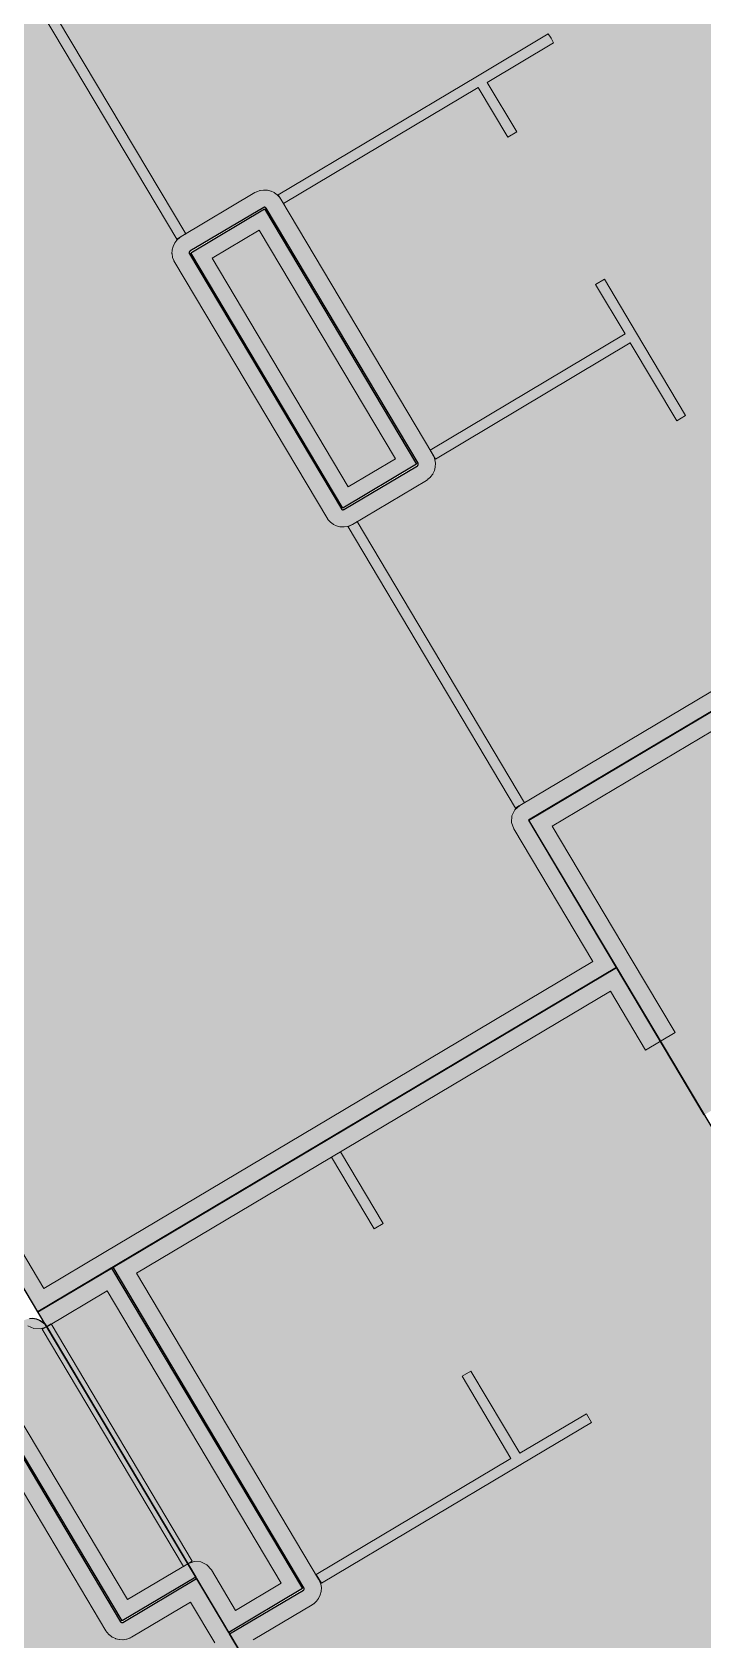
# Model space of a CAD drawing. Header units: millimetres. Extents: x 0 to 312583, y -208103 to 25097.
# Drawn here: x 155380 to 159290, y -53858 to -44484 of the extents above; entities that cross this region are included whole.
import ezdxf

# ---------------------------------------------------------------- set-up
doc = ezdxf.new("R2010")
doc.units = ezdxf.units.MM
doc.linetypes.add('Solid', pattern=[0])
for name, color, linetype, lineweight in [('Inner Walls', 5, 'Solid', 0), ('Room Walls', 47, 'Solid', 35), ('Service Area', 252, 'Solid', 25), ('Studio Apartment', 151, 'Solid', 25), ('Two-Bedroom Apartment', 1, 'Solid', 35)]:
    doc.layers.add(name, color=color, linetype=linetype, lineweight=lineweight)

msp = doc.modelspace()

# ---------------------------------------------------------------- hatches: boundary and pattern name
at = {"layer": 'Service Area', "linetype": 'Solid', "lineweight": 25}
for points in [[(176726, -38093), (186799, -55010), (185080, -56033), (176031, -40834), (159298, -50797), (158275, -49078)], [(157192, -47259), (156305, -45771), (156735, -45515), (157621, -47003)], [(156956, -53559), (156526, -53815), (155413, -51946), (155413, -51946), (155843, -51690)], [(156334, -53492), (155904, -53747), (154984, -52202), (155328, -51997), (155345, -51989), (155364, -51984), (155384, -51983), (155403, -51986), (155422, -51993), (155438, -52003), (155453, -52016), (155465, -52032)]]:
    msp.add_hatch(color=254, dxfattribs=at).paths.add_polyline_path(points, flags=0)
at = {"layer": 'Studio Apartment', "linetype": 'Solid', "lineweight": 25}
msp.add_hatch(color=252, dxfattribs=at).paths.add_polyline_path([(158786, -49938), (163237, -57413), (163237, -57413), (159864, -59421), (159864, -59421), (156531, -53823), (156961, -53567), (156962, -53566), (156964, -53565), (156965, -53563), (156965, -53561), (156966, -53559), (156966, -53557), (156965, -53556), (156964, -53554), (155852, -51685)], flags=0)
at = {"layer": 'Two-Bedroom Apartment', "linetype": 'Solid', "lineweight": 25}
h = msp.add_hatch(color=151, dxfattribs=at)
h.paths.add_polyline_path([(158274, -49079), (158786, -49938), (155413, -51946), (155413, -51946), (154195, -49899), (154195, -49899), (154624, -49643), (154626, -49642), (154627, -49640), (154628, -49639), (154629, -49637), (154629, -49635), (154629, -49633), (154629, -49631), (154628, -49629), (153626, -47947), (153625, -47946), (153624, -47944), (153622, -47943), (153620, -47943), (153618, -47942), (153616, -47942), (153614, -47943), (153613, -47944), (153183, -48200), (153183, -48200), (150963, -44470), (154335, -42463), (157708, -40455), (161080, -38447), (165019, -45063), (161647, -47071)], flags=0)
h.paths.add_polyline_path([(157197, -47268), (157627, -47012), (157628, -47011), (157629, -47009), (157630, -47008), (157631, -47006), (157631, -47004), (157631, -47002), (157631, -47000), (157630, -46998), (156744, -45510), (156742, -45508), (156741, -45507), (156739, -45506), (156737, -45505), (156735, -45505), (156733, -45505), (156732, -45505), (156730, -45506), (156300, -45762), (156299, -45763), (156297, -45765), (156296, -45766), (156296, -45768), (156295, -45770), (156295, -45772), (156296, -45774), (156297, -45776), (157183, -47264), (157184, -47266), (157186, -47267), (157188, -47268), (157189, -47269), (157191, -47269), (157193, -47269), (157195, -47268)], flags=0)
h = msp.add_hatch(color=151, dxfattribs=at)
h.paths.add_polyline_path([(147181, -58011), (150095, -56276), (153010, -54540), (152499, -53681), (154975, -52207), (154975, -52207), (155896, -53752), (155897, -53754), (155898, -53755), (155900, -53756), (155902, -53757), (155904, -53757), (155906, -53757), (155907, -53757), (155909, -53756), (156339, -53500), (156339, -53500), (159496, -58803), (156581, -60538), (153666, -62273), (150751, -64009)], flags=0)
h.paths.add_polyline_path([(154371, -57804), (154801, -57548), (154802, -57547), (154804, -57545), (154805, -57544), (154805, -57542), (154806, -57540), (154806, -57538), (154805, -57536), (154804, -57534), (154001, -56185), (154000, -56183), (153998, -56182), (153996, -56181), (153995, -56180), (153993, -56180), (153991, -56180), (153989, -56180), (153987, -56181), (153557, -56437), (153556, -56438), (153555, -56440), (153554, -56441), (153553, -56443), (153553, -56445), (153553, -56447), (153553, -56449), (153554, -56451), (154357, -57800), (154359, -57802), (154360, -57803), (154362, -57804), (154364, -57805), (154365, -57805), (154367, -57805), (154369, -57804)], flags=0)

# ---------------------------------------------------------------- linework, layer by layer
at = {"layer": 'Inner Walls', "color": 47, "linetype": 'Solid', "lineweight": 15}
for p, q in [((156249, -45676), (156679, -45420)), ((156679, -45420), (156687, -45416)), ((156687, -45416), (156689, -45415)), ((156689, -45415), (156708, -45408)), ((156708, -45408), (156709, -45408)), ((156709, -45408), (156729, -45405)), ((156729, -45405), (156731, -45405)), ((156731, -45405), (156750, -45406)), ((156750, -45406), (156752, -45406)), ((156752, -45406), (156771, -45411)), ((156771, -45411), (156773, -45412)), ((156773, -45412), (156791, -45420)), ((156791, -45420), (156793, -45421)), ((156793, -45421), (156808, -45433)), ((156808, -45433), (156810, -45434)), ((156810, -45434), (156823, -45449)), ((156823, -45449), (156824, -45450)), ((156824, -45450), (156829, -45458)), ((156829, -45458), (157716, -46947)), ((156704, -45638), (156429, -45802)), ((157498, -46972), (156704, -45638)), ((156197, -45753), (156202, -45734)), ((156202, -45732), (156211, -45715)), ((156202, -45734), (156202, -45732)), ((156211, -45715), (156212, -45713)), ((156212, -45713), (156223, -45697)), ((156223, -45697), (156225, -45696)), ((156225, -45696), (156239, -45683)), ((156239, -45683), (156241, -45681)), ((156241, -45681), (156249, -45676)), ((156195, -45775), (156196, -45755)), ((156196, -45777), (156195, -45775)), ((156196, -45755), (156197, -45753)), ((156198, -45796), (156196, -45777)), ((156199, -45798), (156198, -45796)), ((156205, -45816), (156199, -45798)), ((156206, -45818), (156205, -45816)), ((156211, -45827), (156206, -45818)), ((157097, -47315), (156211, -45827)), ((156429, -45802), (157223, -47136)), ((158223, -48993), (162025, -46729)), ((157716, -46947), (157721, -46956)), ((157721, -46956), (157721, -46957)), ((157721, -46957), (157728, -46976)), ((157223, -47136), (157498, -46972)), ((157725, -47041), (157716, -47059)), ((157730, -47021), (157725, -47040)), ((157725, -47040), (157725, -47041)), ((157728, -46976), (157728, -46978)), ((157728, -46978), (157731, -46997)), ((157731, -46999), (157730, -47019)), ((157730, -47019), (157730, -47021)), ((157731, -46997), (157731, -46999)), ((157678, -47098), (157248, -47354)), ((157686, -47092), (157678, -47098)), ((157687, -47091), (157686, -47092)), ((157702, -47078), (157687, -47091)), ((157703, -47077), (157702, -47078)), ((157715, -47061), (157703, -47077)), ((157716, -47059), (157715, -47061)), ((161698, -47157), (158411, -49113)), ((157103, -47324), (157097, -47315)), ((157104, -47325), (157103, -47324)), ((157117, -47340), (157104, -47325)), ((157119, -47341), (157117, -47340)), ((157134, -47353), (157119, -47341)), ((157136, -47354), (157134, -47353)), ((157154, -47362), (157136, -47354)), ((157155, -47363), (157154, -47362)), ((157174, -47368), (157155, -47363)), ((157176, -47368), (157174, -47368)), ((157196, -47369), (157176, -47368)), ((157198, -47369), (157196, -47369)), ((157217, -47366), (157198, -47369)), ((157219, -47366), (157217, -47366)), ((157238, -47359), (157219, -47366)), ((157239, -47358), (157238, -47359)), ((157248, -47354), (157239, -47358)), ((158177, -49054), (158194, -49019)), ((158194, -49019), (158223, -48993)), ((158175, -49093), (158177, -49054)), ((158188, -49130), (158175, -49093)), ((158411, -49113), (158872, -49887)), ((158649, -49903), (158188, -49130)), ((154332, -49933), (155448, -51809)), ((157109, -50820), (158649, -49903)), ((158872, -49887), (159128, -50316)), ((158751, -50075), (156122, -51640)), ((158956, -50419), (158751, -50075)), ((159128, -50316), (158956, -50419)), ((155800, -51599), (157109, -50820)), ((155448, -51809), (155800, -51599)), ((156122, -51640), (155989, -51720)), ((155989, -51720), (157050, -53503)), ((155817, -51822), (155465, -52032)), ((156832, -53528), (155817, -51822)), ((155389, -52043), (155354, -52026)), ((155428, -52045), (155389, -52043)), ((155465, -52032), (155428, -52045)), ((155112, -52241), (155935, -53623)), ((155810, -53804), (154940, -52344)), ((155935, -53623), (156288, -53414)), ((156288, -53414), (156325, -53401)), ((156325, -53401), (156364, -53403)), ((156364, -53403), (156399, -53420)), ((156399, -53420), (156425, -53449)), ((156425, -53449), (156566, -53686)), ((157050, -53503), (157055, -53511)), ((157055, -53511), (157056, -53513)), ((157056, -53513), (157062, -53532)), ((156566, -53686), (156832, -53528)), ((157059, -53597), (157050, -53615)), ((157064, -53576), (157059, -53595)), ((157059, -53595), (157059, -53597)), ((157062, -53532), (157063, -53533)), ((157063, -53533), (157066, -53553)), ((157065, -53574), (157064, -53576)), ((157066, -53555), (157065, -53574)), ((157066, -53553), (157066, -53555)), ((156304, -53637), (155960, -53842)), ((156445, -53874), (156304, -53637)), ((157012, -53653), (156668, -53858)), ((157020, -53648), (157012, -53653)), ((157022, -53647), (157020, -53648)), ((157036, -53634), (157022, -53647)), ((157038, -53632), (157036, -53634)), ((157049, -53617), (157038, -53632)), ((157050, -53615), (157049, -53617)), ((155815, -53812), (155810, -53804)), ((155816, -53813), (155815, -53812)), ((155829, -53828), (155816, -53813)), ((155831, -53829), (155829, -53828)), ((155846, -53841), (155831, -53829)), ((155848, -53842), (155846, -53841)), ((155866, -53850), (155848, -53842)), ((155868, -53851), (155866, -53850)), ((155887, -53856), (155868, -53851)), ((155889, -53856), (155887, -53856)), ((155908, -53857), (155889, -53856)), ((155910, -53857), (155908, -53857)), ((155930, -53854), (155910, -53857)), ((155931, -53854), (155930, -53854)), ((155950, -53847), (155931, -53854)), ((155952, -53846), (155950, -53847)), ((155960, -53842), (155952, -53846))]:
    msp.add_line(p, q, dxfattribs=at)
at = {"layer": 'Room Walls', "color": 47, "linetype": 'Solid', "lineweight": 9}
for p, q in [((156223, -45692), (154437, -42693)), ((154489, -42662), (156275, -45661)), ((157976, -44741), (158389, -44495)), ((158389, -44495), (158405, -44520)), ((158405, -44520), (158420, -44546)), ((158420, -44546), (158033, -44777)), ((156814, -45433), (157976, -44741)), ((158033, -44777), (158205, -45066)), ((157981, -44808), (156845, -45484)), ((158153, -45096), (157981, -44808)), ((158205, -45066), (158153, -45096)), ((156845, -45484), (156814, -45433)), ((156274, -45661), (156223, -45692)), ((156275, -45661), (156274, -45661)), ((158665, -45956), (158716, -45925)), ((158716, -45925), (158904, -46240)), ((158837, -46244), (158665, -45956)), ((157701, -46921), (158837, -46244)), ((158867, -46296), (157731, -46973)), ((159138, -46750), (158867, -46296)), ((158904, -46240), (159189, -46719)), ((159189, -46719), (159138, -46750)), ((157731, -46973), (157701, -46921)), ((157222, -47369), (157273, -47339)), ((158197, -49008), (157222, -47369)), ((157273, -47339), (157274, -47338)), ((157274, -47338), (158250, -48977)), ((158198, -49008), (158197, -49008)), ((158217, -48996), (158198, -49008)), ((158249, -48977), (158217, -48996)), ((158250, -48977), (158249, -48977)), ((157125, -51043), (157177, -51012)), ((157374, -51462), (157125, -51043)), ((157177, -51012), (157426, -51431)), ((157426, -51431), (157374, -51462)), ((155439, -52047), (155490, -52016)), ((155490, -52016), (156313, -53399)), ((156262, -53430), (155439, -52047)), ((157886, -52321), (157938, -52291)), ((157938, -52291), (158223, -52770)), ((158171, -52800), (157886, -52321)), ((158223, -52770), (158611, -52539)), ((158611, -52539), (158641, -52590)), ((158641, -52590), (158228, -52836)), ((157035, -53477), (158171, -52800)), ((158228, -52836), (157066, -53528)), ((156313, -53399), (156262, -53430)), ((157066, -53528), (157035, -53477))]:
    msp.add_line(p, q, dxfattribs=at)
for p in [(156274, -45661), (158867, -46296), (158904, -46240), (157273, -47339), (158249, -48977), (158228, -52836)]:
    msp.add_point(p, dxfattribs=at)
at = {"layer": 'Service Area', "color": 254, "linetype": 'Solid', "lineweight": 25}
for p, q in [((158275, -49078), (176726, -38093)), ((156305, -45771), (156735, -45515)), ((156735, -45515), (157621, -47003)), ((157192, -47259), (156305, -45771)), ((157621, -47003), (157192, -47259)), ((159298, -50797), (158275, -49078)), ((155413, -51946), (155843, -51690)), ((155843, -51690), (156956, -53559)), ((155364, -51984), (155384, -51983)), ((155384, -51983), (155403, -51986)), ((155403, -51986), (155422, -51993)), ((156526, -53815), (155413, -51946)), ((155422, -51993), (155438, -52003)), ((155438, -52003), (155453, -52016)), ((155453, -52016), (155465, -52032)), ((155465, -52032), (156334, -53492)), ((155904, -53747), (154984, -52202)), ((156334, -53492), (155904, -53747)), ((156956, -53559), (156526, -53815))]:
    msp.add_line(p, q, dxfattribs=at)
msp.add_point((155413, -51946), dxfattribs=at)
at = {"layer": 'Studio Apartment', "color": 252, "linetype": 'Solid', "lineweight": 25}
for p, q in [((155852, -51685), (158786, -49938)), ((158786, -49938), (163237, -57413)), ((156964, -53554), (155852, -51685)), ((156531, -53823), (156961, -53567)), ((156961, -53567), (156962, -53566)), ((156962, -53566), (156964, -53565)), ((156965, -53556), (156964, -53554)), ((156964, -53565), (156965, -53563)), ((156966, -53557), (156965, -53556)), ((156965, -53561), (156966, -53559)), ((156965, -53563), (156965, -53561)), ((156966, -53559), (156966, -53557)), ((159864, -59421), (156531, -53823))]:
    msp.add_line(p, q, dxfattribs=at)
at = {"layer": 'Two-Bedroom Apartment', "color": 151, "linetype": 'Solid', "lineweight": 25}
for p, q in [((156730, -45506), (156300, -45762)), ((156732, -45505), (156730, -45506)), ((156733, -45505), (156732, -45505)), ((156735, -45505), (156733, -45505)), ((156737, -45505), (156735, -45505)), ((156739, -45506), (156737, -45505)), ((156741, -45507), (156739, -45506)), ((156742, -45508), (156741, -45507)), ((156744, -45510), (156742, -45508)), ((157630, -46998), (156744, -45510)), ((156296, -45768), (156295, -45770)), ((156295, -45770), (156295, -45772)), ((156295, -45772), (156296, -45774)), ((156297, -45765), (156296, -45766)), ((156296, -45766), (156296, -45768)), ((156296, -45774), (156297, -45776)), ((156299, -45763), (156297, -45765)), ((156297, -45776), (157183, -47264)), ((156300, -45762), (156299, -45763)), ((157197, -47268), (157627, -47012)), ((157627, -47012), (157628, -47011)), ((157628, -47011), (157629, -47009)), ((157629, -47009), (157630, -47008)), ((157631, -47000), (157630, -46998)), ((157630, -47008), (157631, -47006)), ((157631, -47002), (157631, -47000)), ((157631, -47004), (157631, -47002)), ((157631, -47006), (157631, -47004)), ((161647, -47071), (158274, -49079)), ((157183, -47264), (157184, -47266)), ((157184, -47266), (157186, -47267)), ((157186, -47267), (157188, -47268)), ((157188, -47268), (157189, -47269)), ((157189, -47269), (157191, -47269)), ((157191, -47269), (157193, -47269)), ((157193, -47269), (157195, -47268)), ((157195, -47268), (157197, -47268)), ((158274, -49079), (158786, -49938)), ((155413, -51946), (154195, -49899)), ((158786, -49938), (155413, -51946)), ((154975, -52207), (155896, -53752)), ((155909, -53756), (156339, -53500)), ((156339, -53500), (159496, -58803)), ((155896, -53752), (155897, -53754)), ((155897, -53754), (155898, -53755)), ((155898, -53755), (155900, -53756)), ((155900, -53756), (155902, -53757)), ((155902, -53757), (155904, -53757)), ((155904, -53757), (155906, -53757)), ((155906, -53757), (155907, -53757)), ((155907, -53757), (155909, -53756))]:
    msp.add_line(p, q, dxfattribs=at)
for p in [(155413, -51946), (156339, -53500)]:
    msp.add_point(p, dxfattribs=at)

doc.saveas('drawing.dxf')
